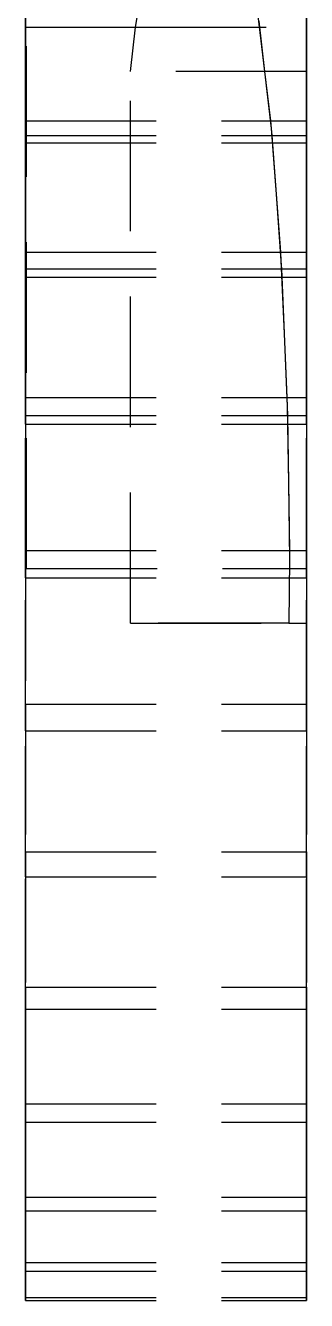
# Model space of a CAD drawing. Header units: millimetres. Extents: x 5 to 430, y 5 to 292.
# Drawn here: x 138.55 to 143.71, y 191.96 to 215.39 of the extents above; entities that cross this region are included whole.
import ezdxf

# ---------------------------------------------------------------- set-up
doc = ezdxf.new("R2010")
doc.units = ezdxf.units.MM
doc.linetypes.add('HIDDEN', pattern=[3.6, 2.4, -1.2])
doc.layers.add('HIDDEN', color=8, linetype='HIDDEN')

msp = doc.modelspace()

# ---------------------------------------------------------------- linework, layer by layer
at = {"layer": 'HIDDEN'}
for p, q in [((138.566583, 205.406177), (138.566583, 241.906177)), ((143.710583, 205.406177), (143.710583, 241.906177)), ((138.566583, 205.406177), (138.566583, 236.906177)), ((138.546583, 215.356027), (138.546583, 217.041389)), ((140.567805, 215.356027), (140.852718, 217.041389)), ((143.710583, 215.356027), (143.710583, 217.041389)), ((138.546583, 215.689507), (138.546583, 213.637309)), ((143.710583, 215.689507), (143.710583, 213.637309)), ((138.546583, 215.468749), (138.546583, 213.368589)), ((138.546583, 205.406177), (138.546583, 215.421177)), ((138.546583, 213.232371), (138.546583, 215.356027)), ((138.546583, 215.356027), (140.567805, 215.356027)), ((140.478101, 214.544135), (140.567805, 215.356027)), ((140.567805, 215.356027), (143.710583, 215.356027)), ((142.817847, 215.567365), (142.939897, 214.542452)), ((142.834959, 215.468749), (142.939897, 214.542452)), ((143.710583, 215.468749), (143.710583, 213.368589)), ((143.710583, 214.544135), (143.710583, 215.356027)), ((143.710583, 214.544135), (140.478101, 214.544135)), ((140.478101, 204.406177), (140.478101, 214.544135)), ((142.939897, 214.542452), (143.05872, 213.493586)), ((142.939897, 214.542452), (143.047684, 213.637309)), ((143.710583, 213.232371), (143.710583, 214.544135)), ((143.710583, 214.544135), (143.710583, 204.406177)), ((138.546583, 213.637309), (138.546583, 211.222527)), ((138.546583, 213.637309), (143.047684, 213.637309)), ((143.047684, 213.637309), (143.05872, 213.493586)), ((143.047684, 213.637309), (143.710583, 213.637309)), ((143.05872, 213.493586), (143.07288, 213.368589)), ((143.05872, 213.493586), (143.151323, 212.287592)), ((143.710583, 213.637309), (143.710583, 211.222527)), ((138.546583, 213.368589), (138.546583, 210.917683)), ((138.546583, 213.368589), (143.07288, 213.368589)), ((143.07288, 213.368589), (143.151323, 212.287592)), ((143.07288, 213.368589), (143.710583, 213.368589)), ((143.710583, 213.368589), (143.710583, 210.917683)), ((138.546583, 210.763969), (138.546583, 213.232371)), ((138.546583, 213.232371), (143.710583, 213.232371)), ((143.710583, 210.763969), (143.710583, 213.232371)), ((143.151323, 212.287592), (143.240145, 211.063555)), ((143.151323, 212.287592), (143.233104, 211.222527)), ((138.546583, 211.222527), (138.546583, 208.551534)), ((138.546583, 211.222527), (143.233104, 211.222527)), ((143.233104, 211.222527), (143.240145, 211.063555)), ((143.233104, 211.222527), (143.710583, 211.222527)), ((143.710583, 211.222527), (143.710583, 208.551534)), ((138.546583, 210.917683), (138.546583, 208.223993)), ((138.546583, 210.917683), (143.25073, 210.917683)), ((143.240145, 211.063555), (143.25073, 210.917683)), ((143.240145, 211.063555), (143.299221, 209.729603)), ((143.25073, 210.917683), (143.299221, 209.729603)), ((143.25073, 210.917683), (143.710583, 210.917683)), ((143.710583, 210.917683), (143.710583, 208.223993)), ((138.546583, 208.059555), (138.546583, 210.763969)), ((138.546583, 210.763969), (143.710583, 210.763969)), ((143.710583, 208.059555), (143.710583, 210.763969)), ((143.299221, 209.729603), (143.35413, 208.384315)), ((143.299221, 209.729603), (143.351395, 208.551534)), ((138.546583, 208.551534), (138.546583, 205.741986)), ((138.546583, 208.551534), (143.351395, 208.551534)), ((143.351395, 208.551534), (143.35413, 208.384315)), ((143.351395, 208.551534), (143.710583, 208.551534)), ((143.710583, 208.551534), (143.710583, 205.741986)), ((143.35413, 208.384315), (143.360673, 208.223993)), ((143.35413, 208.384315), (143.377078, 206.981166)), ((138.546583, 208.223993), (138.546583, 205.406177)), ((138.546583, 208.223993), (143.360673, 208.223993)), ((143.360673, 208.223993), (143.377078, 206.981166)), ((143.360673, 208.223993), (143.710583, 208.223993)), ((143.710583, 208.223993), (143.710583, 205.406177)), ((138.546583, 205.238259), (138.546583, 208.059555)), ((138.546583, 208.059555), (143.710583, 208.059555)), ((143.710583, 205.238259), (143.710583, 208.059555)), ((143.377078, 206.981166), (143.395653, 205.573887)), ((143.377078, 206.981166), (143.397344, 205.741986)), ((138.546583, 205.741986), (138.546583, 202.917646)), ((138.546583, 205.741986), (143.397344, 205.741986)), ((143.397344, 205.741986), (143.395653, 205.573887)), ((143.397344, 205.741986), (143.710583, 205.741986)), ((143.710583, 205.741986), (143.710583, 204.406177)), ((143.395653, 205.573887), (143.383905, 204.406177)), ((143.395653, 205.573887), (143.397867, 205.406177)), ((138.546583, 205.406177), (138.566583, 205.406177)), ((138.566583, 205.406177), (143.710583, 205.406177)), ((138.566583, 205.406177), (143.397867, 205.406177)), ((143.397867, 205.406177), (143.710583, 205.406177)), ((143.397867, 205.406177), (143.710583, 205.406177)), ((138.546583, 202.42436), (138.546583, 205.238259)), ((138.546583, 205.238259), (143.710583, 205.238259)), ((143.710583, 202.42436), (143.710583, 205.238259)), ((143.383905, 204.406177), (140.478101, 204.406177)), ((140.478101, 204.406177), (143.710583, 204.406177)), ((143.383905, 204.406177), (143.710583, 204.406177)), ((143.710583, 204.406177), (143.710583, 202.917646)), ((138.546583, 202.917646), (138.546583, 200.202927)), ((138.546583, 202.917646), (143.710583, 202.917646)), ((143.710583, 202.917646), (143.710583, 200.202927)), ((138.546583, 199.741811), (138.546583, 202.42436)), ((138.546583, 202.42436), (143.710583, 202.42436)), ((143.710583, 199.741811), (143.710583, 202.42436)), ((138.546583, 200.202927), (138.546583, 197.717412)), ((138.546583, 200.202927), (143.710583, 200.202927)), ((143.710583, 200.202927), (143.710583, 197.717412)), ((138.546583, 197.308778), (138.546583, 199.741811)), ((138.546583, 199.741811), (143.710583, 199.741811)), ((143.710583, 197.308778), (143.710583, 199.741811)), ((138.546583, 197.717412), (138.546583, 195.570589)), ((138.546583, 197.717412), (143.710583, 197.717412)), ((143.710583, 197.717412), (143.710583, 195.570589)), ((138.546583, 195.232438), (138.546583, 197.308778)), ((138.546583, 197.308778), (143.710583, 197.308778)), ((143.710583, 195.232438), (143.710583, 197.308778)), ((138.546583, 195.570589), (138.546583, 193.857027)), ((138.546583, 195.570589), (143.710583, 195.570589)), ((143.710583, 195.570589), (143.710583, 193.857027)), ((138.546583, 193.604255), (138.546583, 195.232438)), ((138.546583, 195.232438), (143.710583, 195.232438)), ((143.710583, 193.604255), (143.710583, 195.232438)), ((138.546583, 193.857027), (138.546583, 192.652208)), ((138.546583, 193.857027), (143.710583, 193.857027)), ((143.710583, 193.857027), (143.710583, 192.652208)), ((138.546583, 192.495949), (138.546583, 193.604255)), ((138.546583, 193.604255), (143.710583, 193.604255)), ((143.710583, 192.495949), (143.710583, 193.604255)), ((138.546583, 192.652208), (138.546583, 192.009205)), ((138.546583, 192.652208), (143.710583, 192.652208)), ((143.710583, 192.652208), (143.710583, 192.009205)), ((138.546583, 191.956343), (138.546583, 192.495949)), ((138.546583, 192.495949), (143.710583, 192.495949)), ((143.710583, 191.956343), (143.710583, 192.495949)), ((138.546583, 192.009205), (138.546583, 191.956343)), ((138.546583, 192.009205), (143.710583, 192.009205)), ((138.546583, 191.956343), (143.710583, 191.956343)), ((143.710583, 192.009205), (143.710583, 191.956343))]:
    msp.add_line(p, q, dxfattribs=at)

doc.saveas('drawing.dxf')
